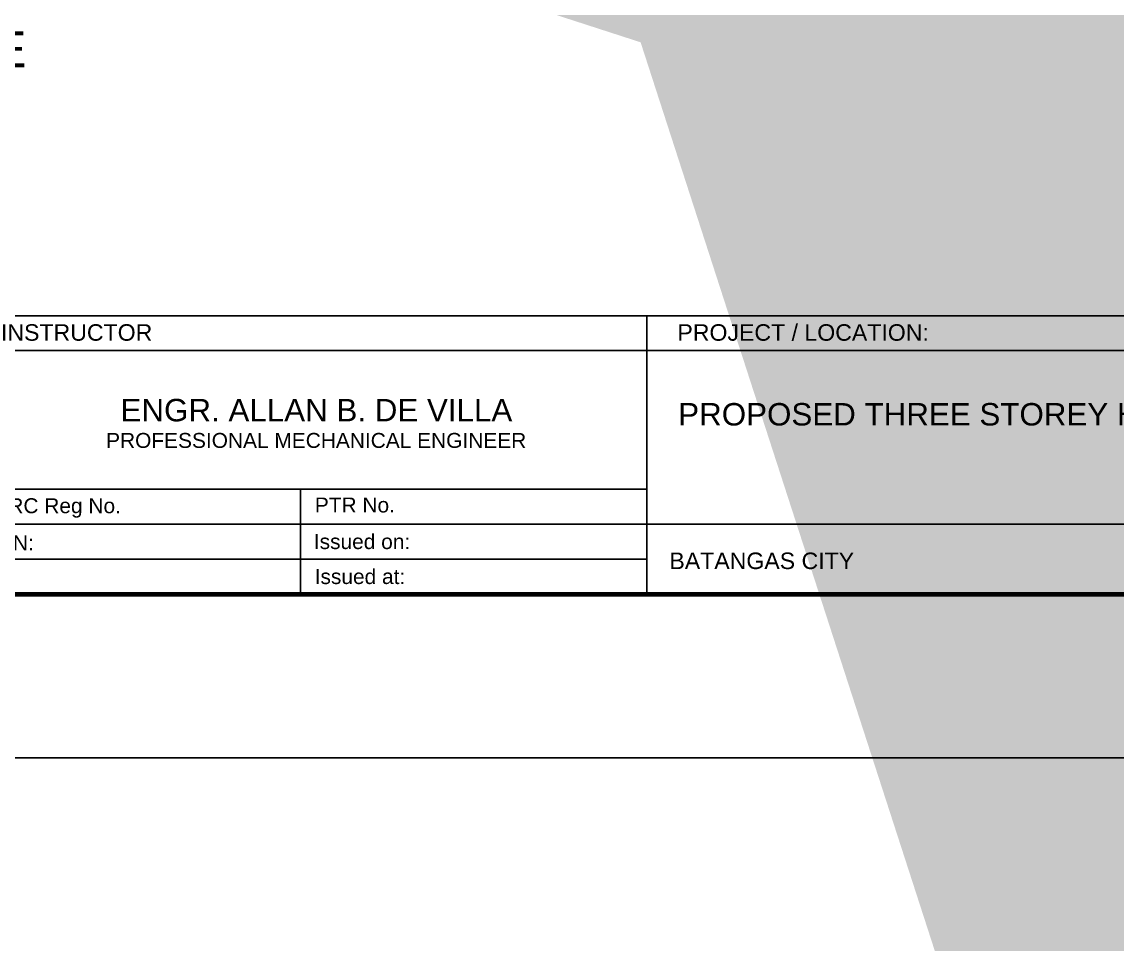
# Model space of a CAD drawing. Header units: millimetres. Extents: x -60 to 576, y -39 to 287.
# Drawn here: x 246.68 to 266.83, y 76.39 to 93.35 of the extents above; entities that cross this region are included whole.
import ezdxf

# ---------------------------------------------------------------- set-up
doc = ezdxf.new("R2010")
doc.units = ezdxf.units.MM
doc.header["$MEASUREMENT"] = 0
doc.layers.add('M-AC-TEXT', color=7, linetype='Continuous')
doc.layers.add('template', color=7, linetype='Continuous')
doc.styles.add('ar-dim-axis', font='romans.shx', dxfattribs={"width": 0.8})
doc.styles.add('arial', font='arial.ttf')
doc.styles.add('OIP FONT', font='GOTHIC.TTF', dxfattribs={"height": 150})
doc.styles.get("Standard").update_dxf_attribs({"font": 'arial.ttf'})
doc.dimstyles.new('ar-dim-axis', dxfattribs={"dimtxt": 350, "dimasz": 250, "dimexe": 75, "dimexo": 75, "dimgap": 200, "dimtad": 1, "dimdec": 0, "dimzin": 12, "dimdsep": 46, "dimtxsty": 'ar-dim-axis', "dimblk": 'ARCHTICK', "dimcen": 120, "dimclrd": 11, "dimclre": 8, "dimclrt": 4, "dimadec": 0, "dimazin": 3, "dimtm": 1, "dimtfac": 1, "dimtdec": 0, "dimtix": 1, "dimtmove": 2, "dimatfit": 3, "dimldrblk": 'ARCHTICK', "dimfxl": 1, "dimtolj": 1, "dimtzin": 0, "dimarcsym": 1})

# ---------------------------------------------------------------- blocks, each defined once
blk = doc.blocks.new('_ARCHTICK')
at = {"color": 0, "linetype": 'ByBlock', "const_width": 0.15}
blk.add_lwpolyline([(-0.5, -0.5), (0.5, 0.5)], dxfattribs=at)

msp = doc.modelspace()

# ---------------------------------------------------------------- linework, layer by layer
at = {"layer": 'template'}
for p, q in [((218.6309335827664, 87.94169503331779), (308.8817879270007, 87.94169503331779)), ((258.1772332030271, 82.82133502667386), (258.1772332030271, 87.94169503331779)), ((234.477262634414, 87.3016500324884), (291.0481215709042, 87.3016500324884)), ((234.477262634414, 84.75149651940308), (258.1772332030271, 84.75149651940308)), ((251.8105936146991, 84.75149651940308), (251.8105936146991, 82.82133502667227)), ((234.477262634414, 84.10810935515968), (269.9534884348109, 84.10810935515622)), ((234.477262634414, 83.46472219091623), (258.177233203023, 83.46472219091578)), ((245.886655351055, 83.46472219091623), (256.2206527757419, 83.46472219091623)), ((212.6142099598173, 79.81297321519895), (311.8901497384766, 79.81297321519895))]:
    msp.add_line(p, q, dxfattribs=at)
at = {"layer": 'template', "linetype": 'Continuous', "const_width": 0.08533933344409135}
msp.add_lwpolyline([(218.6309335827664, 82.82133502667386), (308.8817879270019, 82.82133502667386), (308.8817879270019, 147.2002777922287), (218.6309335827664, 147.2002777922287)], close=True, dxfattribs=at)

# ---------------------------------------------------------------- texts
at = {"color": 0, "linetype": 'ByBlock', "lineweight": 9}
msp.add_text('SCALE                                                                                                                              1:400', height=0.6576366722759845, dxfattribs=at).set_placement((243.7571851800848, 92.51384162526824))
at = {"layer": 'template', "style": 'arial'}
for s, height, p in [('INSTRUCTOR', 0.3040213753945754, (246.2994648949316, 87.4825969539678)), ('PROJECT / LOCATION:', 0.3040213753945754, (258.7421013334266, 87.4825969539678)), ('PROJECT / LOCATION:', 0.3040213753945754, (258.7421013334266, 87.4825969539678)), ('PROJECT / LOCATION:', 0.3040213753945754, (258.7421013334266, 87.4825969539678)), ('ENGR. ALLAN B. DE VILLA', 0.4125720190710724, (248.4985581095189, 86.00036549368542)), ('PROPOSED THREE STOREY HOSPITAL', 0.4125720190710724, (258.757025578132, 85.92435190224256)), ('PROFESSIONAL MECHANICAL ENGINEER', 0.2750480127140482, (248.2331078877684, 85.51193927494097)), ('PRC Reg No.', 0.2750480127140482, (246.1782788939481, 84.31114465352294)), ('PTR No.', 0.2750480127140482, (252.0726124140958, 84.3244381046739)), ('TIN:', 0.2750480127140482, (246.1782788939806, 83.62869863444661)), ('Issued on:', 0.2750480127140482, (252.0541345280617, 83.65136477537095)), ('BATANGAS CITY', 0.3040213753945754, (258.5946359674274, 83.28326579721283)), ('Issued at:', 0.2750480127140482, (252.069596091264, 83.00797761112801))]:
    msp.add_text(s, height=height, dxfattribs=at).set_placement(p)

# ---------------------------------------------------------------- leaders
at = {"layer": 'M-AC-TEXT', "annotation_type": 0, "has_hookline": 1, "text_width": 1.459810014086044}
for points, hookline_direction in [([(255.0288292729888, 138.6306958272424), (255.1554912829285, 138.3827107587184), (255.5314330361784, 138.3839022621725)], 0), ([(250.8099124016439, 135.924397171841), (250.9365744115836, 135.6764121033169), (251.3125161648336, 135.677603606771)], 0), ([(354.2649717460017, 135.0296538151651), (354.138309736062, 134.7816687466411), (353.762367982812, 134.7828602500951)], 1), ([(250.8628190119884, 129.7734640645707), (250.9894810219282, 129.5254789960467), (251.3654227751781, 129.5266704995007)], 0), ([(376.1145680465069, 126.0408596208876), (375.9879060365672, 125.7928745523636), (375.6119642833173, 125.7940660558176)], 1), ([(376.1165008811258, 115.2761441268621), (375.9898388711861, 115.0281590583381), (375.6138971179361, 115.0293505617921)], 1), ([(262.7887433807896, 114.9005615258051), (262.6620813708499, 114.652576457281), (262.2861396175999, 114.6537679607351)], 1), ([(262.8901035021122, 114.9005615258051), (263.0167655120519, 114.652576457281), (263.3927072653019, 114.6537679607351)], 0), ([(250.8011577977827, 107.1491550349868), (250.9278198077224, 106.9011699664628), (251.3037615609724, 106.9023614699168)], 0), ([(354.2647759359579, 106.2721564576345), (354.1381139260181, 106.0241713891105), (353.7621721727682, 106.0253628925645)], 1)]:
    msp.add_leader(points, dimstyle='ar-dim-axis', override={"dimtxt": 150, "dimasz": 150, "dimgap": 200, "dimtad": 0, "dimtih": 1, "dimtoh": 1, "dimtxsty": 'OIP FONT', "dimclrd": 256, "dimclre": 256, "dimclrt": 256, "dimfxl": 0.2, "dimfxlon": 1, "dimlwd": 65535, "dimlwe": 65535}, dxfattribs=dict(at, hookline_direction=hookline_direction))

doc.saveas('drawing.dxf')
